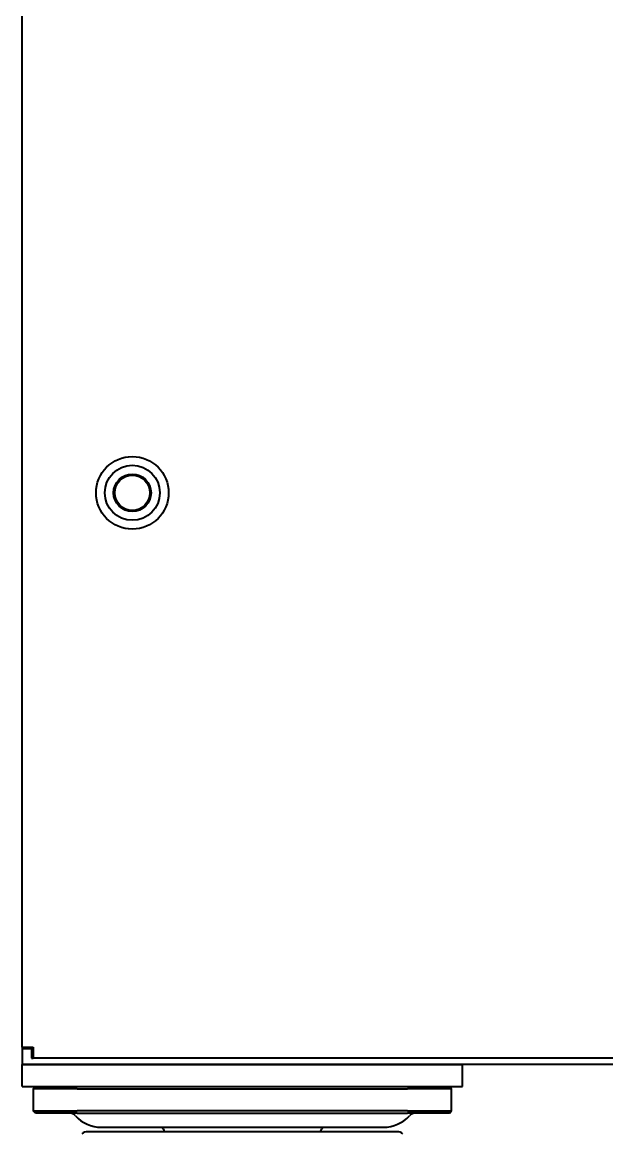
# Model space of a CAD drawing. Header units: millimetres. Extents: x 0 to 51860, y 0 to 5940.
# Drawn here: x 5304 to 5436.8, y 3831.9 to 4084.6 of the extents above; entities that cross this region are included whole.
import ezdxf

# ---------------------------------------------------------------- set-up
doc = ezdxf.new("R2010")
doc.units = ezdxf.units.MM
doc.header["$LTSCALE"] = 10
doc.layers.add('가시적인 것(ISO)', color=3, linetype='Continuous', lineweight=40)

msp = doc.modelspace()

# ---------------------------------------------------------------- linework, layer by layer
at = {"layer": '가시적인 것(ISO)'}
for p, q in [((5304.0177, 3851.6332), (5304.0177, 5393.6332)), ((5304.0177, 3851.6332), (5304.0177, 3851.2039)), ((5304.0177, 3851.6332), (5306.5177, 3851.6332)), ((5306.0177, 3851.2039), (5304.0177, 3851.2039)), ((5304.0177, 3851.2039), (5304.0177, 3847.6332)), ((5306.0177, 3851.6332), (5306.0177, 3851.2039)), ((5306.5177, 3851.1332), (5306.0884, 3851.1332)), ((5306.0884, 3851.1332), (5306.0884, 3849.1332)), ((5306.5177, 3851.6332), (5306.5177, 3849.1332)), ((5306.0884, 3849.1332), (5306.5177, 3849.1332)), ((6151.5177, 3849.1332), (5306.5177, 3849.1332)), ((5304.0177, 3847.6332), (5404.0177, 3847.6332)), ((5304.0177, 3842.6332), (5304.0177, 3847.6332)), ((6154.0177, 3847.6332), (5304.0177, 3847.6332)), ((5404.0177, 3842.6332), (5404.0177, 3847.6332)), ((5304.0177, 3842.6332), (5404.0177, 3842.6332)), ((5306.5177, 3842.1332), (5307.0177, 3842.6332)), ((5316.5177, 3842.1332), (5306.5177, 3842.1332)), ((5306.5177, 3842.1332), (5306.5177, 3837.1332)), ((5316.5177, 3842.1332), (5391.5177, 3842.1332)), ((5401.5177, 3842.1332), (5391.5177, 3842.1332)), ((5401.5177, 3842.1332), (5401.0177, 3842.6332)), ((5401.5177, 3837.1332), (5401.5177, 3842.1332)), ((5306.5177, 3837.1332), (5316.5177, 3837.1332)), ((5307.0177, 3836.6332), (5306.5177, 3837.1332)), ((5316.5177, 3836.6332), (5307.0177, 3836.6332)), ((5391.5177, 3837.1332), (5316.5177, 3837.1332)), ((5316.5177, 3836.6332), (5391.5177, 3836.6332)), ((5391.5177, 3837.1332), (5401.5177, 3837.1332)), ((5401.0177, 3836.6332), (5391.5177, 3836.6332)), ((5401.0177, 3836.6332), (5401.5177, 3837.1332)), ((5321.971, 3833.4115), (5386.0644, 3833.4115)), ((5389.1923, 3832.3732), (5318.8431, 3832.3732))]:
    msp.add_line(p, q, dxfattribs=at)
for radius in [8.25, 6.25, 4.25, 4.2, 4]:
    msp.add_circle((5329.0177, 3977.6332), radius, dxfattribs=at)
for centre, radius, start, end in [((5314.6189, 3834.6332), 2, 42.674758, 90), ((5321.971, 3841.4115), 8, 222.674758, 270), ((5386.0644, 3841.4115), 8, 270, 317.325242), ((5393.4165, 3834.6332), 2, 90, 137.325242), ((5334.1235, 3832.3783), 2, 19.959337, 31.105901), ((5373.9119, 3832.3783), 2, 148.894099, 160.040663), ((5318.8431, 3830.3732), 2, 90, 129.338394), ((5344.4628, 3836.1332), 9, 199.959337, 204.694369), ((5363.5727, 3836.1332), 9, 335.305631, 340.040663), ((5389.1923, 3830.3732), 2, 50.661606, 90)]:
    msp.add_arc(centre, radius, start, end, dxfattribs=at)
for points in [[(5306.0177, 3851.2039), (5306.0177, 3851.347), (5306.0326, 3851.4901), (5306.061, 3851.6332)], [(5306.0884, 3851.1332), (5306.2315, 3851.1332), (5306.3746, 3851.1481), (5306.5177, 3851.1765)]]:
    msp.add_open_spline(points, degree=3, dxfattribs=at)

doc.saveas('drawing.dxf')
